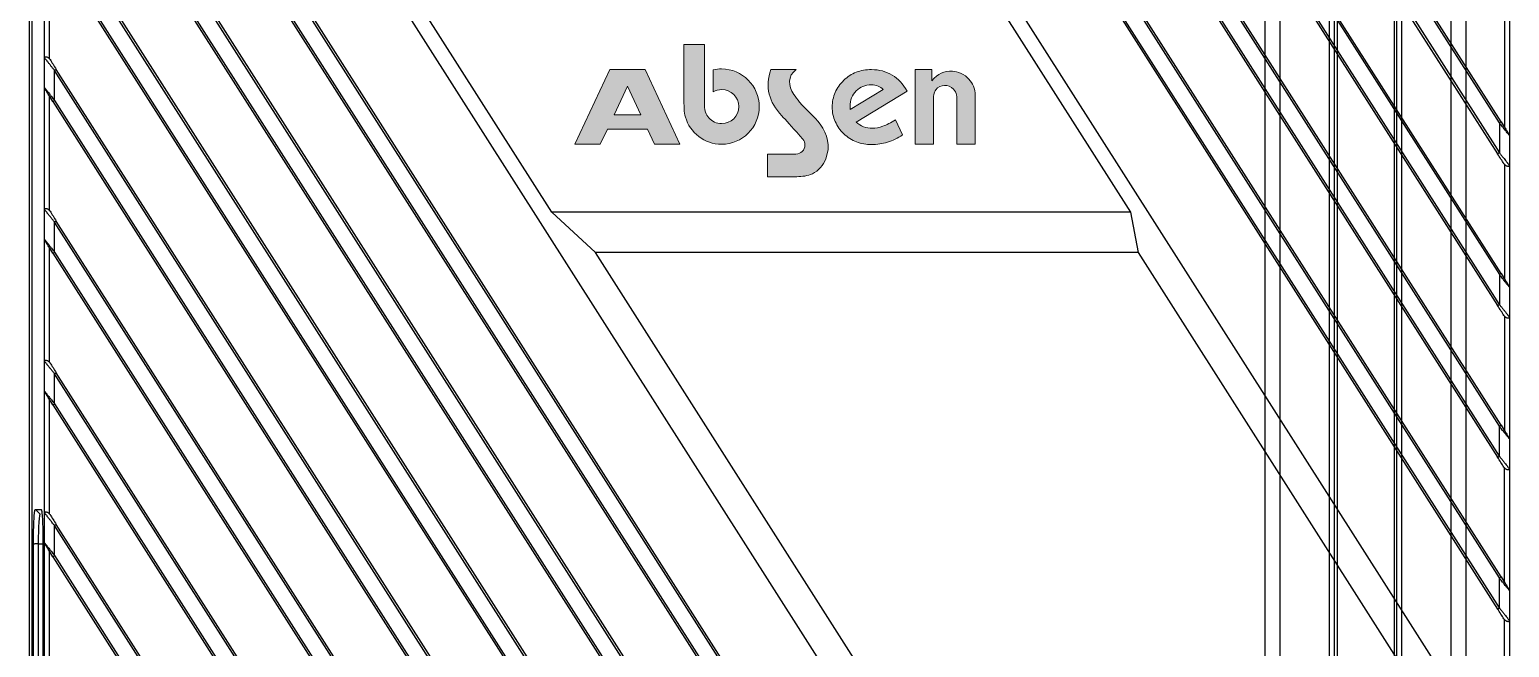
# Model space of a CAD drawing. Header units: millimetres. Extents: x 620 to 19791, y 2539 to 6969.
# Drawn here: x 17327.7 to 17474.8, y 4252.1 to 4313.5 of the extents above; entities that cross this region are included whole.
import ezdxf

# ---------------------------------------------------------------- set-up
doc = ezdxf.new("R2010")
doc.units = ezdxf.units.MM
doc.layers.add('02___PRT_ALL_AXES', color=7, linetype='Continuous')
doc.layers.add('图层 1', color=7, linetype='Continuous', lineweight=18)

# ---------------------------------------------------------------- blocks, each defined once
blk = doc.blocks.new('tugj')
at = {"true_color": 0xf58220}
h = blk.add_hatch(color=30, dxfattribs=at)
edge = h.paths.add_edge_path()
edge.add_spline(control_points=[(12673.44, 4987.8), (12673.51, 4987.6), (12673.62, 4987.41), (12673.76, 4987.25), (12674.08, 4986.89), (12674.53, 4986.67), (12675.04, 4986.67), (12675.97, 4986.67), (12676.74, 4987.43), (12676.74, 4988.36), (12676.74, 4989.3), (12675.97, 4990.06), (12675.04, 4990.06), (12674.74, 4990.06), (12674.45, 4989.98), (12674.2, 4989.84), (12674.2, 4989.84), (12674.2, 4992.01), (12674.2, 4992.01), (12674.48, 4992.07), (12674.76, 4992.11), (12675.04, 4992.11), (12677.1, 4992.11), (12678.78, 4990.42), (12678.78, 4988.36), (12678.78, 4986.3), (12677.1, 4984.62), (12675.04, 4984.62), (12673.33, 4984.62), (12671.89, 4985.77), (12671.44, 4987.33), (12671.29, 4987.85), (12671.3, 4988.33), (12671.3, 4988.86), (12671.3, 4988.86), (12671.3, 4989.47), (12671.3, 4989.47), (12671.3, 4989.47), (12671.3, 4994.53), (12671.3, 4994.53), (12671.3, 4994.53), (12673.34, 4994.53), (12673.34, 4994.53), (12673.34, 4992.63), (12673.34, 4990.72), (12673.34, 4988.82), (12673.34, 4988.47), (12673.32, 4988.14), (12673.44, 4987.8)], knot_values=[0, 0, 0, 0, 1, 1, 1, 2, 2, 2, 3, 3, 3, 4, 4, 4, 5, 5, 5, 6, 6, 6, 7, 7, 7, 8, 8, 8, 9, 9, 9, 10, 10, 10, 11, 11, 11, 12, 12, 12, 13, 13, 13, 14, 14, 14, 15, 15, 15, 16, 16, 16, 16], degree=3, periodic=0)
h = blk.add_hatch(color=256)
h.paths.add_polyline_path([(12664.35, 4987.56), (12667, 4987.56), (12665.68, 4990.4)], flags=16)
h.paths.add_polyline_path([(12667.67, 4986.12), (12663.69, 4986.12), (12662.98, 4984.62), (12660.46, 4984.62), (12663.93, 4992.04), (12666.2, 4992.04), (12667.43, 4992.04), (12670.89, 4984.62), (12668.37, 4984.62)])
h = blk.add_hatch(color=256)
edge = h.paths.add_edge_path()
edge.add_spline(control_points=[(12679.92, 4992.04), (12679.92, 4992.04), (12682.45, 4992.04), (12682.45, 4992.04), (12681.58, 4991.42), (12681.64, 4990.4), (12682.2, 4989.58), (12682.37, 4989.33), (12682.58, 4989.08), (12682.79, 4988.82), (12683.49, 4987.99), (12684.24, 4987.43), (12684.83, 4986.63), (12685.58, 4985.6), (12685.88, 4984.46), (12685.39, 4983.19), (12685.13, 4982.53), (12684.67, 4981.98), (12684.06, 4981.7), (12683.59, 4981.48), (12683.06, 4981.4), (12682.51, 4981.4), (12682.51, 4981.4), (12679.59, 4981.4), (12679.59, 4981.4), (12679.59, 4981.4), (12679.59, 4983.65), (12679.59, 4983.65), (12679.59, 4983.65), (12682.41, 4983.65), (12682.41, 4983.65), (12682.41, 4983.65), (12682.42, 4983.65), (12682.42, 4983.65), (12682.42, 4983.65), (12682.42, 4983.65), (12682.42, 4983.65), (12682.42, 4983.65), (12682.42, 4983.65), (12682.42, 4983.65), (12682.42, 4983.65), (12682.42, 4983.65), (12682.42, 4983.65), (12682.92, 4983.66), (12683.32, 4984.06), (12683.32, 4984.55), (12683.32, 4984.98), (12682.98, 4985.28), (12682.72, 4985.58), (12682.07, 4986.32), (12681.38, 4987.07), (12681.02, 4987.45), (12679.72, 4988.8), (12679.36, 4990.34), (12679.92, 4992.04)], knot_values=[0, 0, 0, 0, 1, 1, 1, 2, 2, 2, 3, 3, 3, 4, 4, 4, 5, 5, 5, 6, 6, 6, 7, 7, 7, 8, 8, 8, 9, 9, 9, 10, 10, 10, 11, 11, 11, 12, 12, 12, 13, 13, 13, 14, 14, 14, 15, 15, 15, 16, 16, 16, 17, 17, 17, 18, 18, 18, 18], degree=3, periodic=0)
h = blk.add_hatch(color=256)
edge = h.paths.add_edge_path()
edge.add_spline(control_points=[(12693.03, 4985.55), (12692.54, 4985.23), (12692.04, 4984.99), (12691.53, 4984.83), (12691.02, 4984.67), (12690.49, 4984.59), (12689.94, 4984.59), (12689.41, 4984.59), (12688.91, 4984.68), (12688.44, 4984.86), (12687.97, 4985.04), (12687.56, 4985.31), (12687.18, 4985.66), (12686.81, 4986.01), (12686.53, 4986.42), (12686.33, 4986.87), (12686.13, 4987.33), (12686.03, 4987.81), (12686.03, 4988.32), (12686.03, 4988.84), (12686.13, 4989.32), (12686.32, 4989.77), (12686.51, 4990.21), (12686.8, 4990.62), (12687.18, 4990.98), (12687.56, 4991.34), (12687.97, 4991.6), (12688.42, 4991.78), (12688.88, 4991.95), (12689.38, 4992.04), (12689.94, 4992.04), (12690.7, 4992.04), (12691.38, 4991.86), (12691.99, 4991.5), (12692.59, 4991.13), (12693.08, 4990.6), (12693.47, 4989.9), (12693.47, 4989.9), (12688.42, 4986.82), (12688.42, 4986.82), (12688.64, 4986.62), (12688.88, 4986.47), (12689.15, 4986.37), (12689.42, 4986.27), (12689.71, 4986.22), (12690.03, 4986.22), (12690.36, 4986.22), (12690.7, 4986.28), (12691.07, 4986.42), (12691.44, 4986.55), (12691.85, 4986.76), (12692.31, 4987.05), (12692.31, 4987.05), (12693.03, 4985.55), (12693.03, 4985.55)], knot_values=[0, 0, 0, 0, 1, 1, 1, 2, 2, 2, 3, 3, 3, 4, 4, 4, 5, 5, 5, 6, 6, 6, 7, 7, 7, 8, 8, 8, 9, 9, 9, 10, 10, 10, 11, 11, 11, 12, 12, 12, 13, 13, 13, 14, 14, 14, 15, 15, 15, 16, 16, 16, 17, 17, 17, 18, 18, 18, 18], degree=3, periodic=0)
edge = h.paths.add_edge_path(flags=16)
edge.add_spline(control_points=[(12687.82, 4988.07), (12687.82, 4988.07), (12691.11, 4990.05), (12691.11, 4990.05), (12690.97, 4990.21), (12690.8, 4990.33), (12690.59, 4990.41), (12690.39, 4990.49), (12690.16, 4990.53), (12689.92, 4990.53), (12689.31, 4990.53), (12688.81, 4990.33), (12688.41, 4989.92), (12688.01, 4989.52), (12687.81, 4989), (12687.81, 4988.39), (12687.81, 4988.3), (12687.81, 4988.23), (12687.82, 4988.19), (12687.82, 4988.15), (12687.82, 4988.11), (12687.82, 4988.07)], knot_values=[0, 0, 0, 0, 1, 1, 1, 2, 2, 2, 3, 3, 3, 4, 4, 4, 5, 5, 5, 6, 6, 6, 7, 7, 7, 7], degree=3, periodic=0)
h = blk.add_hatch(color=256)
edge = h.paths.add_edge_path()
edge.add_spline(control_points=[(12694.28, 4984.62), (12694.28, 4984.62), (12694.28, 4992.04), (12694.28, 4992.04), (12694.28, 4992.04), (12695.94, 4992.04), (12695.94, 4992.04), (12695.94, 4992.04), (12695.94, 4990.94), (12695.94, 4990.94), (12696.52, 4991.63), (12697.11, 4991.9), (12697.99, 4991.88), (12698.47, 4991.88), (12699.23, 4991.56), (12699.61, 4991.1), (12699.97, 4990.64), (12700.24, 4990.25), (12700.24, 4989.4), (12700.24, 4989.4), (12700.24, 4984.62), (12700.24, 4984.62), (12700.24, 4984.62), (12698.42, 4984.62), (12698.42, 4984.62), (12698.42, 4984.62), (12698.42, 4988.77), (12698.42, 4988.77), (12698.42, 4989.02), (12698.42, 4989.28), (12698.38, 4989.53), (12698.35, 4989.72), (12698.24, 4989.93), (12698.08, 4990.11), (12697.61, 4990.6), (12696.76, 4990.59), (12696.33, 4990.04), (12696.1, 4989.75), (12696.08, 4989.46), (12696.08, 4988.73), (12696.08, 4988.73), (12696.08, 4984.62), (12696.08, 4984.62), (12696.08, 4984.62), (12694.28, 4984.62), (12694.28, 4984.62)], knot_values=[0, 0, 0, 0, 1, 1, 1, 2, 2, 2, 3, 3, 3, 4, 4, 4, 5, 5, 5, 6, 6, 6, 7, 7, 7, 8, 8, 8, 9, 9, 9, 10, 10, 10, 11, 11, 11, 12, 12, 12, 13, 13, 13, 14, 14, 14, 15, 15, 15, 15], degree=3, periodic=0)
at = {"color": 7, "linetype": 'Continuous', "lineweight": 25}
for p, q in [((12649.82, 5132.58), (12752.33, 4971.68)), ((12657.17, 5133.16), (12752.33, 4983.78)), ((12752.33, 4986.75), (12659.06, 5133.16)), ((12752.33, 4968.7), (12648.17, 5132.21)), ((12752.5, 4971.79), (12650.88, 5131.3)), ((12657.69, 5131.96), (12752.16, 4983.67)), ((12752.5, 4986.86), (12660.06, 5131.96)), ((12648.84, 5130.78), (12752.16, 4968.59)), ((12752.33, 4956.6), (12642.78, 5128.57)), ((12752.33, 4953.62), (12641.17, 5128.12)), ((12752.5, 4956.71), (12643.41, 5127.95)), ((12641.95, 5126.52), (12752.16, 4953.52)), ((12752.33, 4941.53), (12637.58, 5121.65)), ((12752.5, 4941.63), (12638.95, 5119.88)), ((12752.33, 4938.55), (12637.24, 5119.22)), ((12638.65, 5116.63), (12752.16, 4938.44)), ((12606.27, 4868.26), (12606.27, 5107.47)), ((12606.49, 5107.47), (12606.49, 4868.26)), ((12752.83, 4922.32), (12661.49, 5065.69)), ((12608.25, 5053.42), (12699.59, 4910.04)), ((12723.85, 4856.52), (12608.75, 5037.18)), ((12722.44, 4859.1), (12608.92, 5037.29)), ((12608.58, 5034.1), (12722.14, 4855.85)), ((12608.75, 5034.2), (12723.5, 4854.08)), ((12719.92, 4847.61), (12608.75, 5022.11)), ((12719.14, 4849.21), (12608.92, 5022.21)), ((12608.58, 5019.02), (12717.67, 4847.78)), ((12608.75, 5019.13), (12718.31, 4847.16)), ((12712.92, 4843.53), (12608.75, 5007.03)), ((12712.24, 4844.96), (12608.92, 5007.14)), ((12607.75, 4993.21), (12607.75, 5005.31)), ((12608.25, 4993.1), (12608.25, 5004.47)), ((12608.58, 5003.95), (12710.21, 4844.43)), ((12608.75, 5004.05), (12711.26, 4843.15)), ((12658.16, 4977.87), (12645.42, 4997.87)), ((12702.92, 4997.87), (12715.67, 4977.87)), ((12752.83, 4997.7), (12752.83, 4986.34)), ((12753.33, 4997.6), (12753.33, 4985.5)), ((12607.75, 4990.23), (12607.75, 4993.21)), ((12703.92, 4842.57), (12608.75, 4991.95)), ((12608.75, 4988.98), (12608.75, 4991.95)), ((12703.39, 4843.77), (12608.92, 4992.06)), ((12607.75, 4978.14), (12607.75, 4990.23)), ((12608.25, 4978.03), (12608.25, 4989.39)), ((12608.58, 4988.87), (12701.02, 4843.77)), ((12608.75, 4988.98), (12702.02, 4842.57)), ((12752.33, 4986.75), (12752.33, 4983.78)), ((12753.33, 4985.5), (12753.33, 4982.52)), ((12752.83, 4982.63), (12752.83, 4971.26)), ((12753.33, 4982.52), (12753.33, 4970.42)), ((12607.75, 4975.16), (12607.75, 4978.14)), ((12608.75, 4973.9), (12608.75, 4976.88)), ((12694.32, 4842.57), (12608.75, 4976.88)), ((12693.79, 4843.77), (12608.92, 4976.99)), ((12662.49, 4973.87), (12658.16, 4977.87)), ((12715.67, 4977.87), (12658.16, 4977.87)), ((12715.67, 4977.87), (12716.44, 4973.87)), ((12607.75, 4963.06), (12607.75, 4975.16)), ((12608.25, 4962.95), (12608.25, 4974.32)), ((12608.58, 4973.79), (12691.42, 4843.77)), ((12608.75, 4973.9), (12692.42, 4842.57)), ((12706.97, 4904.04), (12662.49, 4973.87)), ((12716.44, 4973.87), (12662.49, 4973.87)), ((12716.44, 4973.87), (12752.78, 4916.81)), ((12752.33, 4971.68), (12752.33, 4968.7)), ((12753.33, 4970.42), (12753.33, 4967.44)), ((12752.83, 4967.55), (12752.83, 4956.19)), ((12753.33, 4967.44), (12753.33, 4955.35)), ((12607.75, 4960.08), (12607.75, 4963.06)), ((12608.75, 4958.83), (12608.75, 4961.8)), ((12684.71, 4842.57), (12608.75, 4961.8)), ((12684.19, 4843.77), (12608.92, 4961.91)), ((12607.75, 4947.99), (12607.75, 4960.08)), ((12608.25, 4947.88), (12608.25, 4959.24)), ((12608.58, 4958.72), (12681.81, 4843.77)), ((12608.75, 4958.83), (12682.82, 4842.57)), ((12752.33, 4953.62), (12752.33, 4956.6)), ((12753.33, 4955.35), (12753.33, 4952.37)), ((12752.83, 4941.11), (12752.83, 4952.48)), ((12753.33, 4952.37), (12753.33, 4940.27)), ((12606.83, 4948.34), (12607.41, 4948.34)), ((12606.84, 4948.34), (12607.31, 4947.87)), ((12607.75, 4945.01), (12607.75, 4947.99)), ((12608.75, 4943.75), (12608.75, 4946.73)), ((12675.11, 4842.57), (12608.75, 4946.73)), ((12674.58, 4843.77), (12608.92, 4946.84)), ((12606.65, 4910.87), (12606.65, 4944.89)), ((12607.13, 4944.87), (12607.13, 4944.91)), ((12607.13, 4944.87), (12607.13, 4910.87)), ((12607.59, 4944.9), (12607.59, 4910.87)), ((12607.75, 4932.91), (12607.75, 4945.01)), ((12608.25, 4932.8), (12608.25, 4944.17)), ((12608.58, 4943.64), (12672.21, 4843.77)), ((12608.75, 4943.75), (12673.21, 4842.57)), ((12752.33, 4938.55), (12752.33, 4941.53)), ((12753.33, 4940.27), (12753.33, 4937.29)), ((12752.83, 4922.32), (12752.83, 4937.4)), ((12753.33, 4937.29), (12753.33, 4922.16))]:
    blk.add_line(p, q, dxfattribs=at)
blk.add_line((12673.44, 4987.8), (12673.44, 4987.8))
blk.add_line((12673.44, 4987.8), (12673.44, 4987.8))
blk.add_line((12673.44, 4987.8), (12673.44, 4987.8))
at = {"color": 8, "linetype": 'Continuous', "lineweight": 25}
blk.add_line((12607.58, 4944.87), (12607.13, 4944.87), dxfattribs=at)
at = {"color": 7, "linetype": 'Continuous', "lineweight": 25, "flags": 128}
for points in [[(12608.92, 4992.06), (12608.92, 4992.06), (12608.91, 4992.05), (12608.89, 4992.04), (12608.87, 4992.03), (12608.85, 4992.01), (12608.82, 4992), (12608.78, 4991.98), (12608.75, 4991.95)], [(12608.58, 4988.87), (12608.59, 4988.87), (12608.6, 4988.88), (12608.61, 4988.89), (12608.63, 4988.9), (12608.66, 4988.92), (12608.69, 4988.94), (12608.72, 4988.96), (12608.75, 4988.98)], [(12752.5, 4986.86), (12752.5, 4986.86), (12752.49, 4986.85), (12752.47, 4986.84), (12752.45, 4986.83), (12752.43, 4986.81), (12752.4, 4986.79), (12752.37, 4986.77), (12752.33, 4986.75)], [(12608.92, 4976.99), (12608.92, 4976.99), (12608.91, 4976.98), (12608.89, 4976.97), (12608.87, 4976.96), (12608.85, 4976.94), (12608.82, 4976.92), (12608.78, 4976.9), (12608.75, 4976.88)], [(12608.58, 4973.79), (12608.59, 4973.8), (12608.6, 4973.8), (12608.61, 4973.81), (12608.63, 4973.83), (12608.66, 4973.84), (12608.69, 4973.86), (12608.72, 4973.88), (12608.75, 4973.9)], [(12752.33, 4971.68), (12752.37, 4971.7), (12752.4, 4971.72), (12752.43, 4971.74), (12752.45, 4971.75), (12752.47, 4971.77), (12752.49, 4971.78), (12752.5, 4971.78), (12752.5, 4971.79)], [(12752.16, 4968.59), (12752.17, 4968.59), (12752.18, 4968.6), (12752.19, 4968.61), (12752.21, 4968.62), (12752.24, 4968.64), (12752.27, 4968.66), (12752.3, 4968.68), (12752.33, 4968.7)], [(12608.92, 4961.91), (12608.92, 4961.91), (12608.91, 4961.9), (12608.89, 4961.89), (12608.87, 4961.88), (12608.85, 4961.86), (12608.82, 4961.85), (12608.78, 4961.83), (12608.75, 4961.8)], [(12608.58, 4958.72), (12608.59, 4958.72), (12608.6, 4958.73), (12608.61, 4958.74), (12608.63, 4958.75), (12608.66, 4958.77), (12608.69, 4958.79), (12608.72, 4958.81), (12608.75, 4958.83)], [(12752.33, 4956.6), (12752.37, 4956.62), (12752.4, 4956.64), (12752.43, 4956.66), (12752.45, 4956.68), (12752.47, 4956.69), (12752.49, 4956.7), (12752.5, 4956.71), (12752.5, 4956.71)], [(12608.92, 4946.84), (12608.92, 4946.83), (12608.91, 4946.83), (12608.89, 4946.82), (12608.87, 4946.81), (12608.85, 4946.79), (12608.82, 4946.77), (12608.78, 4946.75), (12608.75, 4946.73)], [(12608.58, 4943.64), (12608.59, 4943.65), (12608.6, 4943.65), (12608.61, 4943.66), (12608.63, 4943.68), (12608.66, 4943.69), (12608.69, 4943.71), (12608.72, 4943.73), (12608.75, 4943.75)], [(12752.5, 4941.63), (12752.5, 4941.63), (12752.49, 4941.63), (12752.47, 4941.62), (12752.45, 4941.6), (12752.43, 4941.59), (12752.4, 4941.57), (12752.37, 4941.55), (12752.33, 4941.53)]]:
    blk.add_lwpolyline(points, dxfattribs=at)
at = {"color": 7, "linetype": 'Continuous', "lineweight": 25}
for points, knots in [([(12608.25, 4993.1), (12608.24, 4993.12), (12608.21, 4993.15), (12608.17, 4993.18), (12608.1, 4993.23), (12608.01, 4993.27), (12607.91, 4993.29), (12607.85, 4993.29), (12607.8, 4993.28), (12607.77, 4993.26), (12607.76, 4993.23), (12607.75, 4993.22), (12607.75, 4993.21)], [0, 0, 0, 0, 0.0700491, 0.1402794, 0.210006, 0.3781132, 0.5266074, 0.640507, 0.750326, 0.8694107, 0.942585, 1, 1, 1, 1]), ([(12608.75, 4991.95), (12608.73, 4991.99), (12608.68, 4992.05), (12608.6, 4992.15), (12608.51, 4992.25), (12608.39, 4992.41), (12608.23, 4992.6), (12608.09, 4992.78), (12608, 4992.9), (12607.93, 4992.99), (12607.87, 4993.06), (12607.82, 4993.12), (12607.79, 4993.16), (12607.76, 4993.19), (12607.76, 4993.2), (12607.75, 4993.21)], [0, 0, 0, 0, 0.056622, 0.118697, 0.186255, 0.25932, 0.41739, 0.569507, 0.631025, 0.678919, 0.772843, 0.825376, 0.882175, 0.942027, 1, 1, 1, 1]), ([(12608.25, 4993.1), (12608.26, 4993.09), (12608.28, 4993.08), (12608.29, 4993.05), (12608.3, 4993.04)], [0, 0, 0, 0, 0.48896, 1, 1, 1, 1]), ([(12608.3, 4993.04), (12608.39, 4992.9), (12608.49, 4992.74), (12608.7, 4992.41), (12608.81, 4992.23), (12608.92, 4992.06)], [0, 0, 0, 0, 0.5, 0.5, 1, 1, 1, 1]), ([(12607.75, 4990.23), (12607.75, 4990.23), (12607.76, 4990.23), (12607.77, 4990.21), (12607.79, 4990.19), (12607.81, 4990.16), (12607.84, 4990.12), (12607.88, 4990.08), (12607.92, 4990.03), (12607.97, 4989.96), (12608.02, 4989.9), (12608.11, 4989.78), (12608.25, 4989.61), (12608.42, 4989.4), (12608.59, 4989.18), (12608.7, 4989.05), (12608.75, 4988.98)], [0, 0, 0, 0, 0.036521, 0.074148, 0.113238, 0.154113, 0.19705, 0.242293, 0.290047, 0.340489, 0.393768, 0.45001, 0.589421, 0.746917, 0.871467, 1, 1, 1, 1]), ([(12607.83, 4990.05), (12607.82, 4990.07), (12607.8, 4990.11), (12607.77, 4990.16), (12607.76, 4990.19), (12607.75, 4990.21), (12607.75, 4990.22), (12607.75, 4990.23), (12607.75, 4990.23)], [0, 0, 0, 0, 0.295768, 0.583737, 0.817745, 0.918863, 0.939323, 1, 1, 1, 1]), ([(12608.58, 4988.87), (12608.44, 4989.09), (12608.3, 4989.31), (12608.1, 4989.62), (12608.04, 4989.73), (12607.92, 4989.91), (12607.87, 4989.99), (12607.83, 4990.05)], [0, 0, 0, 0, 0.5, 0.5, 0.75, 0.75, 1, 1, 1, 1]), ([(12753.33, 4985.5), (12753.33, 4985.5), (12753.33, 4985.5), (12753.32, 4985.51), (12753.3, 4985.53), (12753.28, 4985.57), (12753.22, 4985.65), (12753.12, 4985.76), (12752.99, 4985.93), (12752.83, 4986.12), (12752.67, 4986.33), (12752.5, 4986.55), (12752.39, 4986.68), (12752.33, 4986.75)], [0, 0, 0, 0, 0.032187, 0.064847, 0.098284, 0.153778, 0.217586, 0.343067, 0.459054, 0.592499, 0.743848, 0.868231, 1, 1, 1, 1]), ([(12752.5, 4986.86), (12752.64, 4986.64), (12752.78, 4986.42), (12752.98, 4986.11), (12753.05, 4986.01), (12753.16, 4985.82), (12753.22, 4985.74), (12753.26, 4985.68)], [0, 0, 0, 0, 0.5, 0.5, 0.75, 0.75, 1, 1, 1, 1]), ([(12753.26, 4985.68), (12753.27, 4985.66), (12753.29, 4985.63), (12753.31, 4985.59), (12753.32, 4985.56), (12753.33, 4985.53), (12753.33, 4985.51), (12753.33, 4985.5), (12753.33, 4985.5)], [0, 0, 0, 0, 0.272195, 0.541525, 0.675243, 0.788116, 0.917487, 1, 1, 1, 1]), ([(12752.33, 4983.78), (12752.28, 4983.74), (12752.23, 4983.71), (12752.17, 4983.67), (12752.16, 4983.67), (12752.16, 4983.67)], [0, 0, 0, 0, 0.5, 0.5, 1, 1, 1, 1]), ([(12752.79, 4982.69), (12752.7, 4982.83), (12752.6, 4982.99), (12752.38, 4983.32), (12752.27, 4983.5), (12752.16, 4983.67)], [0, 0, 0, 0, 0.5, 0.5, 1, 1, 1, 1]), ([(12752.33, 4983.78), (12752.37, 4983.73), (12752.44, 4983.65), (12752.53, 4983.52), (12752.62, 4983.41), (12752.74, 4983.27), (12752.87, 4983.11), (12752.99, 4982.96), (12753.07, 4982.85), (12753.13, 4982.77), (12753.18, 4982.7), (12753.24, 4982.64), (12753.29, 4982.58), (12753.32, 4982.53), (12753.33, 4982.52), (12753.33, 4982.52), (12753.33, 4982.52)], [0, 0, 0, 0, 0.082816, 0.160458, 0.232937, 0.300267, 0.433209, 0.550376, 0.61363, 0.665108, 0.725587, 0.787658, 0.868135, 0.934364, 0.970021, 1, 1, 1, 1]), ([(12752.83, 4982.63), (12752.83, 4982.64), (12752.81, 4982.66), (12752.8, 4982.68), (12752.79, 4982.69)], [0, 0, 0, 0, 0.488961, 1, 1, 1, 1]), ([(12752.83, 4982.63), (12752.85, 4982.61), (12752.87, 4982.58), (12752.92, 4982.55), (12752.98, 4982.5), (12753.08, 4982.46), (12753.17, 4982.44), (12753.24, 4982.44), (12753.29, 4982.45), (12753.32, 4982.47), (12753.33, 4982.5), (12753.33, 4982.51), (12753.33, 4982.52)], [0, 0, 0, 0, 0.071456, 0.142488, 0.212279, 0.375092, 0.529614, 0.64079, 0.748352, 0.868276, 0.941576, 1, 1, 1, 1]), ([(12608.25, 4978.03), (12608.24, 4978.04), (12608.21, 4978.07), (12608.17, 4978.11), (12608.1, 4978.16), (12608.01, 4978.2), (12607.91, 4978.22), (12607.85, 4978.22), (12607.8, 4978.21), (12607.77, 4978.18), (12607.76, 4978.16), (12607.75, 4978.14), (12607.75, 4978.14)], [0, 0, 0, 0, 0.070049, 0.140279, 0.210005, 0.37811, 0.526606, 0.640505, 0.750324, 0.86941, 0.942585, 1, 1, 1, 1]), ([(12608.75, 4976.88), (12608.72, 4976.92), (12608.65, 4977.01), (12608.54, 4977.14), (12608.4, 4977.32), (12608.23, 4977.52), (12608.09, 4977.7), (12608, 4977.83), (12607.94, 4977.92), (12607.87, 4977.99), (12607.82, 4978.04), (12607.79, 4978.08), (12607.76, 4978.11), (12607.76, 4978.13), (12607.75, 4978.14)], [0, 0, 0, 0, 0.076163, 0.161932, 0.25736, 0.415432, 0.568469, 0.630014, 0.677592, 0.771175, 0.823855, 0.881012, 0.941446, 1, 1, 1, 1]), ([(12608.25, 4978.03), (12608.26, 4978.02), (12608.28, 4978), (12608.29, 4977.98), (12608.3, 4977.97)], [0, 0, 0, 0, 0.48896, 1, 1, 1, 1]), ([(12608.3, 4977.97), (12608.39, 4977.83), (12608.49, 4977.66), (12608.7, 4977.33), (12608.81, 4977.16), (12608.92, 4976.99)], [0, 0, 0, 0, 0.5, 0.5, 1, 1, 1, 1]), ([(12607.75, 4975.16), (12607.75, 4975.16), (12607.76, 4975.15), (12607.77, 4975.14), (12607.79, 4975.12), (12607.81, 4975.09), (12607.84, 4975.05), (12607.88, 4975), (12607.92, 4974.95), (12607.97, 4974.89), (12608.02, 4974.82), (12608.11, 4974.71), (12608.25, 4974.54), (12608.42, 4974.32), (12608.59, 4974.11), (12608.7, 4973.97), (12608.75, 4973.9)], [0, 0, 0, 0, 0.036521, 0.074147, 0.113237, 0.15411, 0.197047, 0.242287, 0.290038, 0.340476, 0.39375, 0.449986, 0.589415, 0.746903, 0.871127, 1, 1, 1, 1]), ([(12607.83, 4974.98), (12607.82, 4975), (12607.8, 4975.03), (12607.77, 4975.08), (12607.76, 4975.12), (12607.75, 4975.13), (12607.75, 4975.15), (12607.75, 4975.15), (12607.75, 4975.16)], [0, 0, 0, 0, 0.295768, 0.583737, 0.817744, 0.918862, 0.939323, 1, 1, 1, 1]), ([(12608.58, 4973.79), (12608.44, 4974.02), (12608.3, 4974.24), (12608.1, 4974.55), (12608.04, 4974.65), (12607.92, 4974.83), (12607.87, 4974.92), (12607.83, 4974.98)], [0, 0, 0, 0, 0.5, 0.5, 0.75, 0.75, 1, 1, 1, 1]), ([(12753.33, 4970.42), (12753.33, 4970.42), (12753.33, 4970.43), (12753.32, 4970.44), (12753.3, 4970.46), (12753.28, 4970.5), (12753.22, 4970.57), (12753.12, 4970.68), (12752.99, 4970.85), (12752.83, 4971.05), (12752.67, 4971.26), (12752.5, 4971.47), (12752.39, 4971.61), (12752.33, 4971.68)], [0, 0, 0, 0, 0.032205, 0.064879, 0.098325, 0.153821, 0.217622, 0.343078, 0.459057, 0.592508, 0.743852, 0.867922, 1, 1, 1, 1]), ([(12752.5, 4971.79), (12752.64, 4971.57), (12752.78, 4971.34), (12752.98, 4971.03), (12753.05, 4970.93), (12753.16, 4970.75), (12753.22, 4970.66), (12753.26, 4970.6)], [0, 0, 0, 0, 0.5, 0.5, 0.75, 0.75, 1, 1, 1, 1]), ([(12753.26, 4970.6), (12753.27, 4970.59), (12753.29, 4970.55), (12753.31, 4970.51), (12753.32, 4970.48), (12753.33, 4970.46), (12753.33, 4970.44), (12753.33, 4970.43), (12753.33, 4970.42)], [0, 0, 0, 0, 0.272195, 0.541525, 0.675243, 0.788116, 0.917487, 1, 1, 1, 1]), ([(12752.79, 4967.61), (12752.7, 4967.75), (12752.6, 4967.92), (12752.38, 4968.25), (12752.27, 4968.42), (12752.16, 4968.59)], [0, 0, 0, 0, 0.5, 0.5, 1, 1, 1, 1]), ([(12752.33, 4968.7), (12752.36, 4968.67), (12752.41, 4968.6), (12752.49, 4968.5), (12752.57, 4968.41), (12752.69, 4968.26), (12752.84, 4968.07), (12752.98, 4967.89), (12753.07, 4967.77), (12753.13, 4967.7), (12753.18, 4967.63), (12753.24, 4967.56), (12753.29, 4967.5), (12753.32, 4967.46), (12753.33, 4967.44), (12753.33, 4967.44), (12753.33, 4967.44)], [0, 0, 0, 0, 0.063732, 0.125592, 0.185586, 0.243721, 0.410364, 0.550813, 0.614308, 0.665676, 0.725736, 0.787625, 0.868188, 0.934324, 0.969973, 1, 1, 1, 1]), ([(12752.83, 4967.55), (12752.83, 4967.56), (12752.81, 4967.58), (12752.8, 4967.6), (12752.79, 4967.61)], [0, 0, 0, 0, 0.488961, 1, 1, 1, 1]), ([(12752.83, 4967.55), (12752.85, 4967.54), (12752.87, 4967.51), (12752.92, 4967.47), (12752.98, 4967.42), (12753.08, 4967.38), (12753.17, 4967.36), (12753.24, 4967.36), (12753.29, 4967.37), (12753.32, 4967.4), (12753.33, 4967.42), (12753.33, 4967.44), (12753.33, 4967.44)], [0, 0, 0, 0, 0.071456, 0.142488, 0.212279, 0.375092, 0.529614, 0.64079, 0.748352, 0.868276, 0.941576, 1, 1, 1, 1]), ([(12608.25, 4962.95), (12608.24, 4962.97), (12608.21, 4963), (12608.17, 4963.03), (12608.1, 4963.08), (12608.01, 4963.12), (12607.91, 4963.14), (12607.85, 4963.14), (12607.8, 4963.13), (12607.77, 4963.11), (12607.76, 4963.08), (12607.75, 4963.07), (12607.75, 4963.06)], [0, 0, 0, 0, 0.070049, 0.140279, 0.210005, 0.37811, 0.526606, 0.640505, 0.750324, 0.86941, 0.942585, 1, 1, 1, 1]), ([(12608.75, 4961.8), (12608.72, 4961.85), (12608.65, 4961.93), (12608.54, 4962.07), (12608.4, 4962.24), (12608.23, 4962.45), (12608.09, 4962.63), (12608, 4962.75), (12607.94, 4962.84), (12607.87, 4962.91), (12607.82, 4962.97), (12607.79, 4963), (12607.76, 4963.04), (12607.76, 4963.05), (12607.75, 4963.06)], [0, 0, 0, 0, 0.076163, 0.161932, 0.25736, 0.415431, 0.568469, 0.630014, 0.677592, 0.771175, 0.823855, 0.881012, 0.941446, 1, 1, 1, 1]), ([(12608.25, 4962.95), (12608.26, 4962.94), (12608.28, 4962.92), (12608.29, 4962.9), (12608.3, 4962.89)], [0, 0, 0, 0, 0.48896, 1, 1, 1, 1]), ([(12608.3, 4962.89), (12608.39, 4962.75), (12608.49, 4962.59), (12608.7, 4962.26), (12608.81, 4962.08), (12608.92, 4961.91)], [0, 0, 0, 0, 0.5, 0.5, 1, 1, 1, 1]), ([(12607.75, 4960.08), (12607.75, 4960.08), (12607.76, 4960.08), (12607.77, 4960.06), (12607.79, 4960.04), (12607.81, 4960.01), (12607.84, 4959.97), (12607.88, 4959.93), (12607.92, 4959.87), (12607.97, 4959.81), (12608.02, 4959.74), (12608.11, 4959.63), (12608.25, 4959.46), (12608.42, 4959.25), (12608.59, 4959.03), (12608.7, 4958.9), (12608.75, 4958.83)], [0, 0, 0, 0, 0.036521, 0.074147, 0.113237, 0.15411, 0.197047, 0.242287, 0.290038, 0.340476, 0.39375, 0.449986, 0.589415, 0.746903, 0.871127, 1, 1, 1, 1]), ([(12607.83, 4959.9), (12607.82, 4959.92), (12607.8, 4959.96), (12607.77, 4960.01), (12607.76, 4960.04), (12607.75, 4960.06), (12607.75, 4960.07), (12607.75, 4960.08), (12607.75, 4960.08)], [0, 0, 0, 0, 0.295768, 0.583737, 0.817744, 0.918862, 0.939323, 1, 1, 1, 1]), ([(12608.58, 4958.72), (12608.44, 4958.94), (12608.3, 4959.16), (12608.1, 4959.47), (12608.04, 4959.57), (12607.92, 4959.76), (12607.87, 4959.84), (12607.83, 4959.9)], [0, 0, 0, 0, 0.5, 0.5, 0.75, 0.75, 1, 1, 1, 1]), ([(12753.33, 4955.35), (12753.33, 4955.35), (12753.33, 4955.35), (12753.32, 4955.36), (12753.3, 4955.38), (12753.28, 4955.42), (12753.22, 4955.5), (12753.12, 4955.61), (12752.99, 4955.78), (12752.83, 4955.97), (12752.67, 4956.18), (12752.5, 4956.39), (12752.39, 4956.53), (12752.33, 4956.6)], [0, 0, 0, 0, 0.032205, 0.064879, 0.098325, 0.153821, 0.217622, 0.343078, 0.459057, 0.592508, 0.743852, 0.867922, 1, 1, 1, 1]), ([(12752.5, 4956.71), (12752.64, 4956.49), (12752.78, 4956.27), (12752.98, 4955.96), (12753.05, 4955.85), (12753.16, 4955.67), (12753.22, 4955.59), (12753.26, 4955.53)], [0, 0, 0, 0, 0.5, 0.5, 0.75, 0.75, 1, 1, 1, 1]), ([(12753.26, 4955.53), (12753.27, 4955.51), (12753.29, 4955.47), (12753.31, 4955.44), (12753.32, 4955.41), (12753.33, 4955.38), (12753.33, 4955.36), (12753.33, 4955.35), (12753.33, 4955.35)], [0, 0, 0, 0, 0.272195, 0.541525, 0.675243, 0.788116, 0.917487, 1, 1, 1, 1]), ([(12752.16, 4953.52), (12752.16, 4953.52), (12752.17, 4953.52), (12752.23, 4953.56), (12752.28, 4953.59), (12752.33, 4953.62)], [0, 0, 0, 0, 0.5, 0.5, 1, 1, 1, 1]), ([(12752.79, 4952.54), (12752.7, 4952.68), (12752.6, 4952.84), (12752.38, 4953.17), (12752.27, 4953.35), (12752.16, 4953.52)], [0, 0, 0, 0, 0.5, 0.5, 1, 1, 1, 1]), ([(12752.33, 4953.62), (12752.36, 4953.59), (12752.41, 4953.52), (12752.49, 4953.42), (12752.57, 4953.33), (12752.69, 4953.18), (12752.84, 4952.99), (12752.98, 4952.81), (12753.07, 4952.7), (12753.13, 4952.62), (12753.18, 4952.55), (12753.24, 4952.48), (12753.29, 4952.42), (12753.32, 4952.38), (12753.33, 4952.36), (12753.33, 4952.37), (12753.33, 4952.37)], [0, 0, 0, 0, 0.063732, 0.125592, 0.185586, 0.243721, 0.410364, 0.550813, 0.614308, 0.665676, 0.725736, 0.787625, 0.868188, 0.934324, 0.969973, 1, 1, 1, 1]), ([(12752.83, 4952.48), (12752.85, 4952.46), (12752.87, 4952.43), (12752.92, 4952.4), (12752.98, 4952.35), (12753.08, 4952.31), (12753.17, 4952.29), (12753.24, 4952.29), (12753.29, 4952.3), (12753.32, 4952.32), (12753.33, 4952.35), (12753.33, 4952.36), (12753.33, 4952.37)], [0, 0, 0, 0, 0.071456, 0.142488, 0.212279, 0.375092, 0.529614, 0.64079, 0.748352, 0.868276, 0.941576, 1, 1, 1, 1]), ([(12606.65, 4944.89), (12606.65, 4944.96), (12606.65, 4945.09), (12606.65, 4945.28), (12606.66, 4945.47), (12606.66, 4945.65), (12606.66, 4945.84), (12606.66, 4946.02), (12606.67, 4946.35), (12606.68, 4946.82), (12606.71, 4947.35), (12606.73, 4947.78), (12606.76, 4948.05), (12606.78, 4948.2), (12606.8, 4948.28), (12606.82, 4948.33), (12606.83, 4948.34), (12606.83, 4948.34)], [0, 0, 0, 0, 0.035437, 0.070646, 0.105735, 0.140811, 0.175984, 0.211361, 0.247048, 0.374488, 0.500161, 0.62571, 0.753228, 0.815423, 0.876897, 0.938229, 1, 1, 1, 1]), ([(12607.31, 4947.87), (12607.31, 4947.86), (12607.3, 4947.86), (12607.29, 4947.85), (12607.27, 4947.81), (12607.25, 4947.74), (12607.23, 4947.61), (12607.21, 4947.38), (12607.18, 4947.01), (12607.15, 4946.56), (12607.14, 4946.14), (12607.13, 4945.77), (12607.13, 4945.45), (12607.13, 4945.16), (12607.13, 4944.96), (12607.13, 4944.91)], [0, 0, 0, 0, 0.023792, 0.065561, 0.125336, 0.191194, 0.250503, 0.3755, 0.500458, 0.625377, 0.750334, 0.808342, 0.87517, 0.963039, 1, 1, 1, 1]), ([(12607.41, 4948.34), (12607.41, 4948.34), (12607.42, 4948.34), (12607.43, 4948.32), (12607.44, 4948.29), (12607.45, 4948.26), (12607.46, 4948.21), (12607.47, 4948.15), (12607.49, 4948.03), (12607.51, 4947.78), (12607.54, 4947.35), (12607.56, 4946.82), (12607.58, 4946.31), (12607.59, 4945.89), (12607.59, 4945.56), (12607.59, 4945.23), (12607.59, 4945.01), (12607.59, 4944.9)], [0, 0, 0, 0, 0.035381, 0.070548, 0.105609, 0.140672, 0.175846, 0.211238, 0.246955, 0.374437, 0.500071, 0.625682, 0.753219, 0.815377, 0.876842, 0.93819, 1, 1, 1, 1]), ([(12608.25, 4947.88), (12608.24, 4947.89), (12608.21, 4947.92), (12608.17, 4947.96), (12608.1, 4948), (12608.01, 4948.05), (12607.91, 4948.07), (12607.85, 4948.07), (12607.8, 4948.06), (12607.77, 4948.03), (12607.76, 4948), (12607.75, 4947.99), (12607.75, 4947.99)], [0, 0, 0, 0, 0.070049, 0.140279, 0.210005, 0.37811, 0.526606, 0.640505, 0.750324, 0.86941, 0.942585, 1, 1, 1, 1]), ([(12608.75, 4946.73), (12608.72, 4946.77), (12608.65, 4946.86), (12608.54, 4946.99), (12608.4, 4947.17), (12608.23, 4947.37), (12608.09, 4947.55), (12608, 4947.68), (12607.94, 4947.77), (12607.87, 4947.84), (12607.82, 4947.89), (12607.79, 4947.93), (12607.76, 4947.96), (12607.76, 4947.98), (12607.75, 4947.99)], [0, 0, 0, 0, 0.076163, 0.161932, 0.25736, 0.415431, 0.568469, 0.630014, 0.677592, 0.771175, 0.823855, 0.881012, 0.941446, 1, 1, 1, 1]), ([(12608.25, 4947.88), (12608.26, 4947.87), (12608.28, 4947.85), (12608.29, 4947.83), (12608.3, 4947.82)], [0, 0, 0, 0, 0.48896, 1, 1, 1, 1]), ([(12608.3, 4947.82), (12608.39, 4947.68), (12608.49, 4947.51), (12608.7, 4947.18), (12608.81, 4947.01), (12608.92, 4946.84)], [0, 0, 0, 0, 0.5, 0.5, 1, 1, 1, 1]), ([(12607.13, 4944.91), (12607.09, 4944.91), (12607.01, 4944.91), (12606.89, 4944.91), (12606.78, 4944.9), (12606.7, 4944.9), (12606.65, 4944.89)], [0, 0, 0, 0, 0.258959, 0.505203, 0.711743, 1, 1, 1, 1]), ([(12607.75, 4945.01), (12607.75, 4945), (12607.76, 4945), (12607.77, 4944.99), (12607.79, 4944.97), (12607.81, 4944.94), (12607.84, 4944.9), (12607.88, 4944.85), (12607.92, 4944.8), (12607.97, 4944.74), (12608.02, 4944.67), (12608.11, 4944.56), (12608.25, 4944.39), (12608.42, 4944.17), (12608.59, 4943.96), (12608.7, 4943.82), (12608.75, 4943.75)], [0, 0, 0, 0, 0.036521, 0.074147, 0.113237, 0.15411, 0.197047, 0.242287, 0.290038, 0.340476, 0.39375, 0.449986, 0.589415, 0.746903, 0.871127, 1, 1, 1, 1]), ([(12607.75, 4945.01), (12607.75, 4945), (12607.75, 4944.98), (12607.76, 4944.96), (12607.77, 4944.94), (12607.78, 4944.91), (12607.8, 4944.88), (12607.82, 4944.84), (12607.83, 4944.83)], [0, 0, 0, 0, 0.09342, 0.214713, 0.37502, 0.489363, 0.732237, 1, 1, 1, 1]), ([(12608.58, 4943.64), (12608.44, 4943.86), (12608.3, 4944.09), (12608.1, 4944.4), (12608.04, 4944.5), (12607.92, 4944.68), (12607.87, 4944.77), (12607.83, 4944.83)], [0, 0, 0, 0, 0.5, 0.5, 0.75, 0.75, 1, 1, 1, 1]), ([(12753.33, 4940.27), (12753.33, 4940.27), (12753.33, 4940.28), (12753.32, 4940.29), (12753.3, 4940.31), (12753.28, 4940.34), (12753.22, 4940.42), (12753.12, 4940.53), (12752.99, 4940.7), (12752.83, 4940.9), (12752.67, 4941.11), (12752.5, 4941.32), (12752.39, 4941.46), (12752.33, 4941.53)], [0, 0, 0, 0, 0.03221, 0.064886, 0.098331, 0.153826, 0.217627, 0.343082, 0.459061, 0.592511, 0.743854, 0.867923, 1, 1, 1, 1]), ([(12752.5, 4941.63), (12752.64, 4941.41), (12752.78, 4941.19), (12752.98, 4940.88), (12753.05, 4940.78), (12753.16, 4940.6), (12753.22, 4940.51), (12753.26, 4940.45)], [0, 0, 0, 0, 0.5, 0.5, 0.75, 0.75, 1, 1, 1, 1]), ([(12753.26, 4940.45), (12753.27, 4940.43), (12753.29, 4940.4), (12753.31, 4940.36), (12753.32, 4940.33), (12753.33, 4940.31), (12753.33, 4940.29), (12753.33, 4940.28), (12753.33, 4940.27)], [0, 0, 0, 0, 0.272183, 0.541498, 0.675217, 0.788095, 0.917477, 1, 1, 1, 1]), ([(12752.16, 4938.44), (12752.16, 4938.44), (12752.17, 4938.45), (12752.23, 4938.49), (12752.28, 4938.52), (12752.33, 4938.55)], [0, 0, 0, 0, 0.5, 0.5, 1, 1, 1, 1]), ([(12752.33, 4938.55), (12752.36, 4938.52), (12752.41, 4938.45), (12752.49, 4938.35), (12752.57, 4938.25), (12752.69, 4938.11), (12752.84, 4937.92), (12752.98, 4937.74), (12753.07, 4937.62), (12753.13, 4937.55), (12753.18, 4937.48), (12753.24, 4937.41), (12753.29, 4937.35), (12753.32, 4937.31), (12753.33, 4937.29), (12753.33, 4937.29), (12753.33, 4937.29)], [0, 0, 0, 0, 0.063728, 0.125582, 0.185568, 0.243691, 0.410263, 0.550659, 0.614124, 0.665499, 0.725559, 0.787427, 0.86801, 0.934187, 0.969935, 1, 1, 1, 1]), ([(12752.79, 4937.46), (12752.7, 4937.6), (12752.6, 4937.76), (12752.38, 4938.1), (12752.27, 4938.27), (12752.16, 4938.44)], [0, 0, 0, 0, 0.5, 0.5, 1, 1, 1, 1]), ([(12752.83, 4937.4), (12752.85, 4937.39), (12752.88, 4937.35), (12752.93, 4937.31), (12753, 4937.26), (12753.09, 4937.23), (12753.18, 4937.21), (12753.24, 4937.21), (12753.29, 4937.23), (12753.31, 4937.24), (12753.32, 4937.26), (12753.33, 4937.27), (12753.33, 4937.28), (12753.33, 4937.29), (12753.33, 4937.29)], [0, 0, 0, 0, 0.0732188, 0.1604749, 0.2631528, 0.3819379, 0.5159504, 0.6622765, 0.7621428, 0.8591376, 0.9041899, 0.938059, 0.9733351, 1, 1, 1, 1])]:
    blk.add_open_spline(points, degree=3, knots=knots, dxfattribs=at)
for points in [[(12752.79, 4952.54), (12752.8, 4952.52), (12752.82, 4952.5), (12752.83, 4952.48)], [(12752.79, 4937.46), (12752.8, 4937.44), (12752.82, 4937.42), (12752.83, 4937.4)]]:
    blk.add_open_spline(points, degree=3, dxfattribs=at)
at = {"layer": '图层 1', "lineweight": 0}
for points in [[(12667.67, 4986.12), (12663.69, 4986.12), (12662.98, 4984.62), (12660.46, 4984.62), (12663.93, 4992.04), (12666.2, 4992.04), (12667.43, 4992.04), (12670.89, 4984.62), (12668.37, 4984.62), (12667.67, 4986.12)], [(12664.35, 4987.56), (12667, 4987.56), (12665.68, 4990.4), (12664.35, 4987.56)]]:
    blk.add_lwpolyline(points, dxfattribs=at)
at = {"layer": '图层 1', "color": 30, "lineweight": 0, "true_color": 0xf58220}
blk.add_open_spline([(12673.44, 4987.8), (12673.51, 4987.6), (12673.62, 4987.41), (12673.76, 4987.25), (12674.08, 4986.89), (12674.53, 4986.67), (12675.04, 4986.67), (12675.97, 4986.67), (12676.74, 4987.43), (12676.74, 4988.36), (12676.74, 4989.3), (12675.97, 4990.06), (12675.04, 4990.06), (12674.74, 4990.06), (12674.45, 4989.98), (12674.2, 4989.84), (12674.2, 4989.84), (12674.2, 4992.01), (12674.2, 4992.01), (12674.48, 4992.07), (12674.76, 4992.11), (12675.04, 4992.11), (12677.1, 4992.11), (12678.78, 4990.42), (12678.78, 4988.36), (12678.78, 4986.3), (12677.1, 4984.62), (12675.04, 4984.62), (12673.33, 4984.62), (12671.89, 4985.77), (12671.44, 4987.33), (12671.29, 4987.85), (12671.3, 4988.33), (12671.3, 4988.86), (12671.3, 4988.86), (12671.3, 4989.47), (12671.3, 4989.47), (12671.3, 4989.47), (12671.3, 4994.53), (12671.3, 4994.53), (12671.3, 4994.53), (12673.34, 4994.53), (12673.34, 4994.53), (12673.34, 4992.63), (12673.34, 4990.72), (12673.34, 4988.82), (12673.34, 4988.47), (12673.32, 4988.14), (12673.44, 4987.8)], degree=3, knots=[0, 0, 0, 0, 1, 1, 1, 2, 2, 2, 3, 3, 3, 4, 4, 4, 5, 5, 5, 6, 6, 6, 7, 7, 7, 8, 8, 8, 9, 9, 9, 10, 10, 10, 11, 11, 11, 12, 12, 12, 13, 13, 13, 14, 14, 14, 15, 15, 15, 16, 16, 16, 16], dxfattribs=at)
at = {"layer": '图层 1', "lineweight": 0}
for points, knots in [([(12679.92, 4992.04), (12679.92, 4992.04), (12682.45, 4992.04), (12682.45, 4992.04), (12681.58, 4991.42), (12681.64, 4990.4), (12682.2, 4989.58), (12682.37, 4989.33), (12682.58, 4989.08), (12682.79, 4988.82), (12683.49, 4987.99), (12684.24, 4987.43), (12684.83, 4986.63), (12685.58, 4985.6), (12685.88, 4984.46), (12685.39, 4983.19), (12685.13, 4982.53), (12684.67, 4981.98), (12684.06, 4981.7), (12683.59, 4981.48), (12683.06, 4981.4), (12682.51, 4981.4), (12682.51, 4981.4), (12679.59, 4981.4), (12679.59, 4981.4), (12679.59, 4981.4), (12679.59, 4983.65), (12679.59, 4983.65), (12679.59, 4983.65), (12682.41, 4983.65), (12682.41, 4983.65), (12682.41, 4983.65), (12682.42, 4983.65), (12682.42, 4983.65), (12682.42, 4983.65), (12682.42, 4983.65), (12682.42, 4983.65), (12682.42, 4983.65), (12682.42, 4983.65), (12682.42, 4983.65), (12682.42, 4983.65), (12682.42, 4983.65), (12682.42, 4983.65), (12682.92, 4983.66), (12683.32, 4984.06), (12683.32, 4984.55), (12683.32, 4984.98), (12682.98, 4985.28), (12682.72, 4985.58), (12682.07, 4986.32), (12681.38, 4987.07), (12681.02, 4987.45), (12679.72, 4988.8), (12679.36, 4990.34), (12679.92, 4992.04)], [0, 0, 0, 0, 1, 1, 1, 2, 2, 2, 3, 3, 3, 4, 4, 4, 5, 5, 5, 6, 6, 6, 7, 7, 7, 8, 8, 8, 9, 9, 9, 10, 10, 10, 11, 11, 11, 12, 12, 12, 13, 13, 13, 14, 14, 14, 15, 15, 15, 16, 16, 16, 17, 17, 17, 18, 18, 18, 18]), ([(12693.03, 4985.55), (12692.54, 4985.23), (12692.04, 4984.99), (12691.53, 4984.83), (12691.02, 4984.67), (12690.49, 4984.59), (12689.94, 4984.59), (12689.41, 4984.59), (12688.91, 4984.68), (12688.44, 4984.86), (12687.97, 4985.04), (12687.56, 4985.31), (12687.18, 4985.66), (12686.81, 4986.01), (12686.53, 4986.42), (12686.33, 4986.87), (12686.13, 4987.33), (12686.03, 4987.81), (12686.03, 4988.32), (12686.03, 4988.84), (12686.13, 4989.32), (12686.32, 4989.77), (12686.51, 4990.21), (12686.8, 4990.62), (12687.18, 4990.98), (12687.56, 4991.34), (12687.97, 4991.6), (12688.42, 4991.78), (12688.88, 4991.95), (12689.38, 4992.04), (12689.94, 4992.04), (12690.7, 4992.04), (12691.38, 4991.86), (12691.99, 4991.5), (12692.59, 4991.13), (12693.08, 4990.6), (12693.47, 4989.9), (12693.47, 4989.9), (12688.42, 4986.82), (12688.42, 4986.82), (12688.64, 4986.62), (12688.88, 4986.47), (12689.15, 4986.37), (12689.42, 4986.27), (12689.71, 4986.22), (12690.03, 4986.22), (12690.36, 4986.22), (12690.7, 4986.28), (12691.07, 4986.42), (12691.44, 4986.55), (12691.85, 4986.76), (12692.31, 4987.05), (12692.31, 4987.05), (12693.03, 4985.55), (12693.03, 4985.55)], [0, 0, 0, 0, 1, 1, 1, 2, 2, 2, 3, 3, 3, 4, 4, 4, 5, 5, 5, 6, 6, 6, 7, 7, 7, 8, 8, 8, 9, 9, 9, 10, 10, 10, 11, 11, 11, 12, 12, 12, 13, 13, 13, 14, 14, 14, 15, 15, 15, 16, 16, 16, 17, 17, 17, 18, 18, 18, 18]), ([(12694.28, 4984.62), (12694.28, 4984.62), (12694.28, 4992.04), (12694.28, 4992.04), (12694.28, 4992.04), (12695.94, 4992.04), (12695.94, 4992.04), (12695.94, 4992.04), (12695.94, 4990.94), (12695.94, 4990.94), (12696.52, 4991.63), (12697.11, 4991.9), (12697.99, 4991.88), (12698.47, 4991.88), (12699.23, 4991.56), (12699.61, 4991.1), (12699.97, 4990.64), (12700.24, 4990.25), (12700.24, 4989.4), (12700.24, 4989.4), (12700.24, 4984.62), (12700.24, 4984.62), (12700.24, 4984.62), (12698.42, 4984.62), (12698.42, 4984.62), (12698.42, 4984.62), (12698.42, 4988.77), (12698.42, 4988.77), (12698.42, 4989.02), (12698.42, 4989.28), (12698.38, 4989.53), (12698.35, 4989.72), (12698.24, 4989.93), (12698.08, 4990.11), (12697.61, 4990.6), (12696.76, 4990.59), (12696.33, 4990.04), (12696.1, 4989.75), (12696.08, 4989.46), (12696.08, 4988.73), (12696.08, 4988.73), (12696.08, 4984.62), (12696.08, 4984.62), (12696.08, 4984.62), (12694.28, 4984.62), (12694.28, 4984.62)], [0, 0, 0, 0, 1, 1, 1, 2, 2, 2, 3, 3, 3, 4, 4, 4, 5, 5, 5, 6, 6, 6, 7, 7, 7, 8, 8, 8, 9, 9, 9, 10, 10, 10, 11, 11, 11, 12, 12, 12, 13, 13, 13, 14, 14, 14, 15, 15, 15, 15]), ([(12687.82, 4988.07), (12687.82, 4988.07), (12691.11, 4990.05), (12691.11, 4990.05), (12690.97, 4990.21), (12690.8, 4990.33), (12690.59, 4990.41), (12690.39, 4990.49), (12690.16, 4990.53), (12689.92, 4990.53), (12689.31, 4990.53), (12688.81, 4990.33), (12688.41, 4989.92), (12688.01, 4989.52), (12687.81, 4989), (12687.81, 4988.39), (12687.81, 4988.3), (12687.81, 4988.23), (12687.82, 4988.19), (12687.82, 4988.15), (12687.82, 4988.11), (12687.82, 4988.07)], [0, 0, 0, 0, 1, 1, 1, 2, 2, 2, 3, 3, 3, 4, 4, 4, 5, 5, 5, 6, 6, 6, 7, 7, 7, 7])]:
    blk.add_open_spline(points, degree=3, knots=knots, dxfattribs=at)
blk = doc.blocks.new('*U204')
blk.add_blockref('tugj', (-12530.54, -4991.11))
blk = doc.blocks.new('*U205')
at = {"color": 0, "linetype": 'ByBlock', "lineweight": -2, "transparency": 16777216}
blk.add_blockref('*U204', (0, 337.5), dxfattribs=at)
blk = doc.blocks.new('ryfhgjmb')
at = {"color": 30, "linetype": 'Continuous', "true_color": 0xf26722}
for p, q in [((6005.13, 3342.43), (7001.63, 3342.43)), ((6005.13, 3340.93), (7001.63, 3340.93)), ((6058.09, 3336.03), (6969.27, 3336.03)), ((6058.47, 3335.53), (6968.88, 3335.53)), ((6058.09, 3328.83), (6969.27, 3328.83)), ((6058.47, 3329.33), (6968.88, 3329.33)), ((6005.13, 3323.93), (7001.63, 3323.93)), ((6005.13, 3322.43), (7001.63, 3322.43))]:
    blk.add_line(p, q, dxfattribs=at)
at = {"layer": '02___PRT_ALL_AXES', "color": 30, "linetype": 'Continuous', "true_color": 0xf26722}
for p, q in [((6968.72, 3335.27), (6027.64, 3335.27)), ((6968.72, 3329.59), (6027.64, 3329.59))]:
    blk.add_line(p, q, dxfattribs=at)
blk = doc.blocks.new('ryfh')
at = {"rotation": 90}
blk.add_blockref('ryfhgjmb', (11616.06, -2205.71), dxfattribs=at)

msp = doc.modelspace()

# ---------------------------------------------------------------- block references
for name, p in [('*U205', (17251.96016, 3971.06063)), ('ryfh', (9176.83352, -0.35097))]:
    msp.add_blockref(name, p)

doc.saveas('drawing.dxf')
